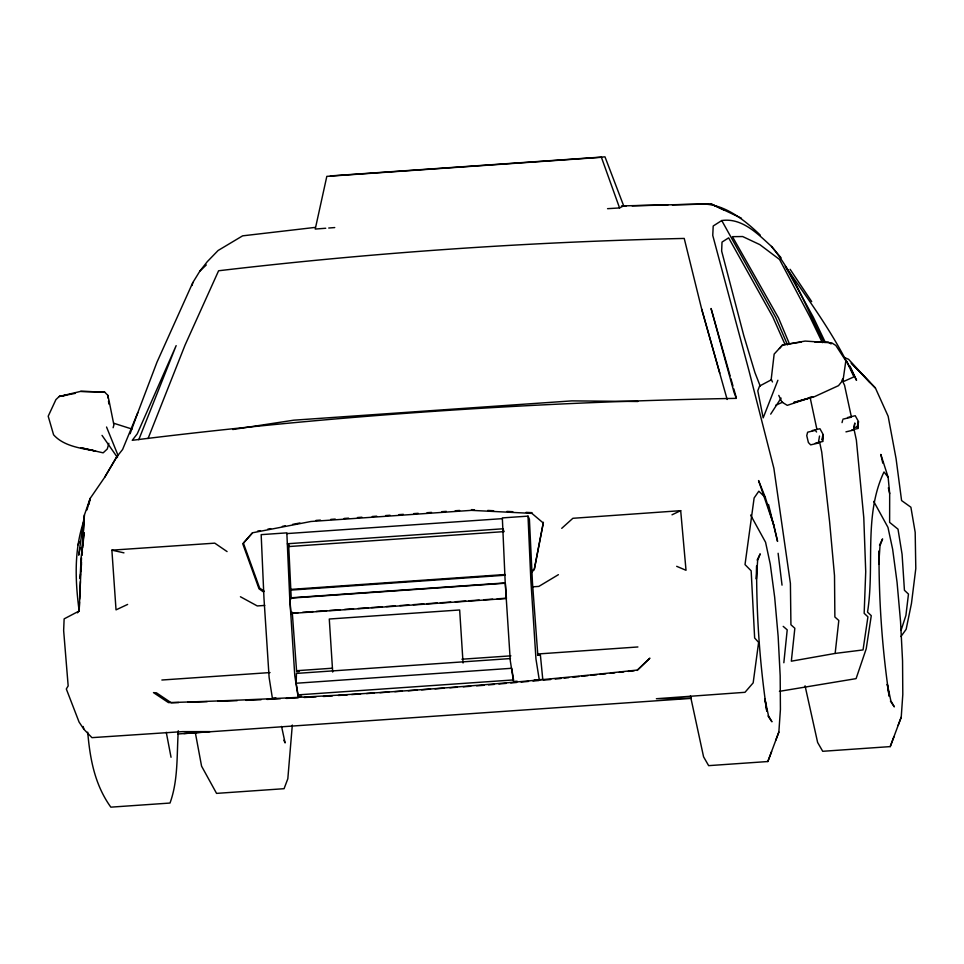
<?xml version="1.0" encoding="UTF-8"?>
<svg xmlns="http://www.w3.org/2000/svg" width="964" height="964" viewBox="0 0 964 964"><rect width="100%" height="100%" fill="white"/><g stroke="black" fill="none" stroke-linecap="round" stroke-linejoin="round"><path stroke-width="1.45" d="M882.783 463.142L880.819 454.43L888.145 477.252L889.676 493.616L889.627 522.38L898.002 529.164L902.075 554.252L904.437 590.293L908.474 594.077L905.907 615.454L901.039 630.42M296.189 683.247L511.703 668.281L513.559 679.921L298.045 694.875L296.189 683.247L296.442 673.414L510.45 658.557M77.457 612.839L79.144 610.827L79.518 602.054M79.638 599.138L80.386 581.605M81.012 571.242L81.458 563.856M81.988 554.975L82.434 547.576M82.615 544.624L84.398 515.041L90.17 498.412L104.69 477.276L116.656 457.02L122.609 449.477L137.828 412.604L156.987 362.163L192.812 282.572L199.922 271.041L207.284 261.666L218.105 250.495L242.615 235.843L315.349 227.383M81.494 557.843L79.156 611.007L64.13 618.876L63.648 630.577L68.167 685.922L66.311 688.971L79.072 722.048L83.928 729.314L91.942 737.653L182.521 731.628L209.983 731.604L177.954 733.99M81.699 554.89L84.398 515.041L78.711 555.168L80.181 547.889M292.309 725.061L287.826 778.755L284.067 788.697L216.551 793.384L201.572 766.151L195.355 732.773M690.429 695.875L703.575 756.824L708.648 765.645L767.838 761.536L778.852 732.086L780.418 709.432L780.177 675.836L778.153 636.433L774.67 597.222L770.26 564.157L765.573 542.286L750.607 515.053M805.061 685.802L817.629 742.473L822.714 751.293L890.23 746.606L901.232 717.156L902.798 694.502L902.557 660.906L900.545 621.515L897.062 582.292L892.64 549.227L887.965 527.356L873.709 501.388M84.181 519.982C73.891 549.227 75.132 580.521 79.144 610.827M80.482 574.074L80.096 578.508L81.097 557.794L84.061 532.646L82.784 547.444M80.735 571.11L81.506 562.229M82.145 554.842L82.398 551.878M821.931 439.958L822.907 434.728L822.967 441.428L815.279 443.235M783.84 662.75L787.214 629.854L783.202 626.371M824.075 342.521C807.145 310.324 794.89 274.523 771.489 246.423C757.764 233.951 742.087 217.551 721.747 220.539L713.203 225.998L712.758 235.433L748.835 370.176L773.875 468.287L790.408 583.437L790.926 624.756L794.842 628.263L791.336 661.184L835.149 653.423L838.813 620.491L834.872 616.996L834.511 575.665L829.606 521.825L821.75 452.128L819.593 442.006M819.521 436.029L818.352 443.066L810.652 444.874L808.398 442.536L806.748 435.632L807.639 432.185L815.327 430.366L816.568 432.005M822.449 439.62L823.268 434.692L819.942 428.727L812.254 430.547M853.984 427.932L854.815 423.015L853.634 430.04L845.946 431.86M543.395 522.283L534.357 568.953L531.333 571.797M88.989 504.232L90.17 498.412L86.977 509.92M192.077 285.477L192.812 282.572M842.042 422.618L842.632 420.316M108.848 443.295L107.293 448.959L103.16 452.839L80.88 447.766L95.581 451.007C81.145 448.332 63.817 446.308 53.586 434.8L48.2 416.219L55.924 399.602L59.238 396.469L75.312 393.348M113.113 427.739L113.897 424.907L108.956 400.277L107.703 395.168L104.618 392.071L80.699 391.372L59.238 396.469L66.42 395.18M130.104 433.728L137.828 412.604M767.838 761.536L771.598 751.595M775.707 740.364L778.852 732.086M898.099 725.446L901.232 717.156M890.23 746.606L893.99 736.665M777.888 380.262L763.175 417.882L757.788 390.818L759.584 386.046L771.489 379.708M148.058 438.536L185.088 345.016L218.599 270.764C373.14 252.532 528.658 241.952 684.223 238.433L701.684 309.155L727.157 399.482M138.768 439.704L176.147 345.63L137.237 433.86L132.249 440.307C332.676 415.351 534.454 401.988 736.363 398.361L734.062 392.42L711.058 308.492L730.122 375.888M757.126 560.072L760.198 553.83L757.632 560.602L756.354 579.135L756.644 565.868C756.342 614.454 759.716 663.075 766.802 711.143L764.898 699.382M879.517 545.142L882.59 538.9L880.024 545.672L878.734 564.205L879.023 550.938C878.734 599.536 882.096 648.145 889.182 696.213L887.278 684.452M104.69 477.276L116.656 457.02M77.735 544.925L79.795 541.563M770.694 414.134L781.069 398.096M900.954 636.505L906.148 629.299L911.462 603.428L915.8 568.543L915.185 532.321L910.896 507.221L901.581 500.557L896.074 458.659L888.145 416.255L875.42 388.034L851.308 363.139L875.42 388.034M779.406 348.534L782.491 345.004L805.133 341.075L831.667 342.847L835.836 345.449L845.838 360.849L843.09 379.985L838.511 385.648L814.556 396.638L793.709 402.542L812.941 396.831L787.275 405.35L781.937 402.108L778.779 395.397M252.182 533.14L243.386 543.106L259.617 588.028L264.136 591.233M199.922 271.041L206.296 264.955M531.224 572.52L534.249 569.676L543.274 523.006L531.899 513.39L471.384 510.354L310.95 521.488L252.556 532.779L242.771 543.865L259.015 588.787L263.534 591.992M637.156 670.462L649.881 658.159L637.373 670.04C481.578 686.946 325.097 698.069 168.447 702.599L153.493 692.622L156.433 692.827L171.279 702.804L178.762 702.563M561.723 528.344L572.881 518.295L680.692 510.667L686.019 570.29L676.68 566.314M854.646 427.546L857.731 426.594L858.562 421.678L855.237 415.713L847.537 417.533M857.213 426.944L858.189 421.714L858.249 428.402L851.839 429.92M558.397 574.677L538.852 586.401L532.899 586.811M607.561 208.682L619.563 207.935L623.672 205.814L604.982 156.843L330.399 175.918M672.004 514.8L680.692 510.667M127.622 604.428L116.029 609.863L111.884 550.155L214.767 543.154L227.07 551.577M775.743 405.217L782.635 402.193M289.827 598.186L505.329 583.22L506.437 598.499L290.935 613.453L289.827 598.186L291.068 597.788L505.076 582.931M290.935 613.453L298.165 612.646M842.922 419.171L850.61 417.352M257.545 531.176L260.461 530.622M267.763 529.2L270.679 528.634M282.356 526.38L285.272 525.814M292.574 524.404L299.876 522.994M779.418 691.345L856.092 678.632L866.226 648.772L871.275 615.671L867.528 612.14C874.866 565.94 863.443 515.246 883.988 471.962L888.145 477.252M801.289 342.051L782.491 345.004L774.152 354.089L771.212 379.274L772.477 381.961M232.746 429.522L293.779 420.184L571.833 400.879L637.891 401.494M835.149 653.423L863.045 649.929L867.925 616.84L864.166 613.321L865.72 571.736L863.792 517.74L856.369 440.114L853.875 428.57M555.216 679.066L561.168 678.439M564.157 678.126L568.615 677.656M573.086 677.198L579.051 676.571M582.027 676.258L587.992 675.631M590.968 675.318L596.933 674.692M599.909 674.378L605.862 673.752M610.332 673.282L614.803 672.812M619.274 672.342L623.744 671.872M628.215 671.402L634.179 670.775M484.073 685.284L476.65 685.85M488.519 684.898L494.448 684.38M498.894 683.994L506.305 683.356M510.739 682.97L516.668 682.464M521.114 682.078L528.525 681.428M532.971 681.054L538.9 680.536M543.347 680.15L550.745 679.512M325.736 228.251L315.24 229.058L326.82 176.364L601.403 157.301L619.563 207.935M328.736 228.022L334.737 227.564M275.933 697.948L272.39 698.213L269.125 677.535L263.979 598.343L261.172 534.646L286.838 532.863L289.658 596.559L294.791 675.752L298.057 696.43L301.599 696.177M517.114 681.211L513.559 681.464L510.293 660.786L505.16 581.593L502.34 517.909L528.019 516.126L529.405 519.162L532.429 582.087L537.804 654.966L540.37 654.833L542.78 679.427L539.238 679.68L535.96 659.002L530.827 579.81L528.019 516.126M408.194 690.742L417.123 690.104M421.581 689.79L430.51 689.152M434.981 688.826L443.91 688.188M449.863 687.766L457.298 687.236M463.25 686.814L470.697 686.284M315.987 520.427L320.434 520.114M330.797 519.391L335.243 519.078M344.124 518.463L348.57 518.15M357.451 517.535L361.898 517.222M372.261 516.499L376.695 516.186M385.588 515.571L390.022 515.258M505.076 574.52L291.092 589.378M504.967 575.243L290.489 590.125M264.751 605.428L257.268 605.946L240.422 596.752M270.041 672.571L161.868 680.018M296.779 670.703L332.447 668.209M637.903 646.965L537.575 654.002M691.224 698.37L183.919 733.58M398.915 514.643L403.362 514.342M413.725 513.619L418.171 513.318M427.052 512.703L431.498 512.39M441.874 511.679L446.32 511.366M455.201 510.751L459.647 510.45M286.935 533.586L502.449 518.632M503.738 530.67L502.895 528.79L287.393 543.756L288.646 546.564L504.148 531.61M302.648 612.333L313.119 611.61M316.12 611.405L326.591 610.67M329.592 610.465L340.063 609.742M344.558 609.429L353.535 608.802M358.018 608.489L368.501 607.766M371.489 607.561L381.973 606.826M386.456 606.525L395.433 605.898M399.927 605.585L408.905 604.958M413.399 604.645L423.871 603.922M426.859 603.717L437.343 602.982M440.331 602.777L450.815 602.054M455.297 601.741L465.781 601.018M468.769 600.801L479.241 600.078M483.735 599.765L492.712 599.138M497.207 598.825L506.184 598.21M461.913 659.219L510.896 655.845M537.514 655.026L540.37 654.833M534.225 680.018L539.924 679.62M323.446 696.478L332.375 695.875M338.316 695.478L347.233 694.875M351.691 694.574L360.608 693.972M366.561 693.574L373.996 693.068M379.937 692.67L388.853 692.068M394.806 691.67L402.241 691.164M691.309 698.225L656.376 698.731L744.979 692.309L753.173 682.849L758.62 642.373L754.643 637.975L751.161 570.821L745.015 564.591L754.125 497.966L758.813 491.206L765.344 497.484L773.984 525.717L777.562 541.394L768.525 504.485M299.202 671.571L296.635 671.703L292.249 612.212M261.039 699.731L246.121 700.358M266.98 699.418L280.355 698.719M286.296 698.418L298.189 697.791M304.13 697.49L316.023 696.864M187.739 702.274L207.2 701.635M217.683 701.286L237.144 700.659M621.527 205.91L699.189 204.139C722.771 202.452 744.184 219.623 760.259 235.083M623.19 206.019L626.178 205.947M632.131 205.814L667.895 204.958M672.366 204.85L711.119 203.934L741.485 218.238M814.725 341.943L828.209 342.087L831.089 343.931M104.618 392.071L80.699 391.372M471.492 509.631L474.445 509.775M487.736 510.438L493.64 510.739M506.919 511.402L512.824 511.703M526.103 512.366L532.008 512.667M111.884 550.155L123.958 552.854M113.632 423.22L132.032 429.064M844.452 357.548L848.561 359.271L869.938 382.588M711.119 203.934L724.639 210.309M771.489 246.423L781.141 257.882M102.027 435.379L117.475 457.538M890.423 701.129L894.339 706.877L890.869 700.864L887.338 684.356M768.043 716.059L771.947 721.807L768.489 715.794L764.958 699.286M790.106 269.293L811.7 301.624M721.747 220.539L775.671 317.409L787.528 344.907M846.802 361.355L849.392 366.404M850.694 368.935L856.538 380.322L850.031 366.115M822.352 342.666L810.013 317.048L779.539 259.473L759.825 244.627L742.654 236.542L732.423 236.662L778.514 317.963L789.504 344.088M841.994 379.9L844.548 385.251L851.393 417.014M825.353 342.461L813.194 316.987L785.299 266.233C809.881 301.853 836.246 337.195 853.923 376.888L843.898 381.358L842.62 378.671M283.862 740.219L285.103 742.919L281.56 726.41M784.877 344.172L772.779 316.879L728.651 237.855L722.012 242.085L721.65 251.074L743.75 335.472L754.933 372.598L760.283 386.275M106.546 427.016L118.138 455.647M765.344 497.484L758.56 480.554L773.984 525.717M730.929 378.756L732.953 385.925M733.773 388.805L736.195 397.409M701.684 309.155L719.771 373.116M83.169 726.507L83.928 729.314M888.362 487.808L889.676 493.616M171.038 757.27L166.266 732.279M810.049 397.132L816.821 428.98M107.703 395.168L108.101 398.132M108.498 401.108L108.896 404.073M87.712 732.17C90.05 759.126 94.773 784.768 110.824 807.157L170.001 803.048C178.34 780.238 176.689 754.8 178.292 730.76M778.117 553.276L782.033 585.148M463.057 662.991L459.659 609.971L329.278 619.021L332.688 672.041M288.658 544.889L291.261 598.837M288.513 543.66L288.646 546.564"/></g></svg>
